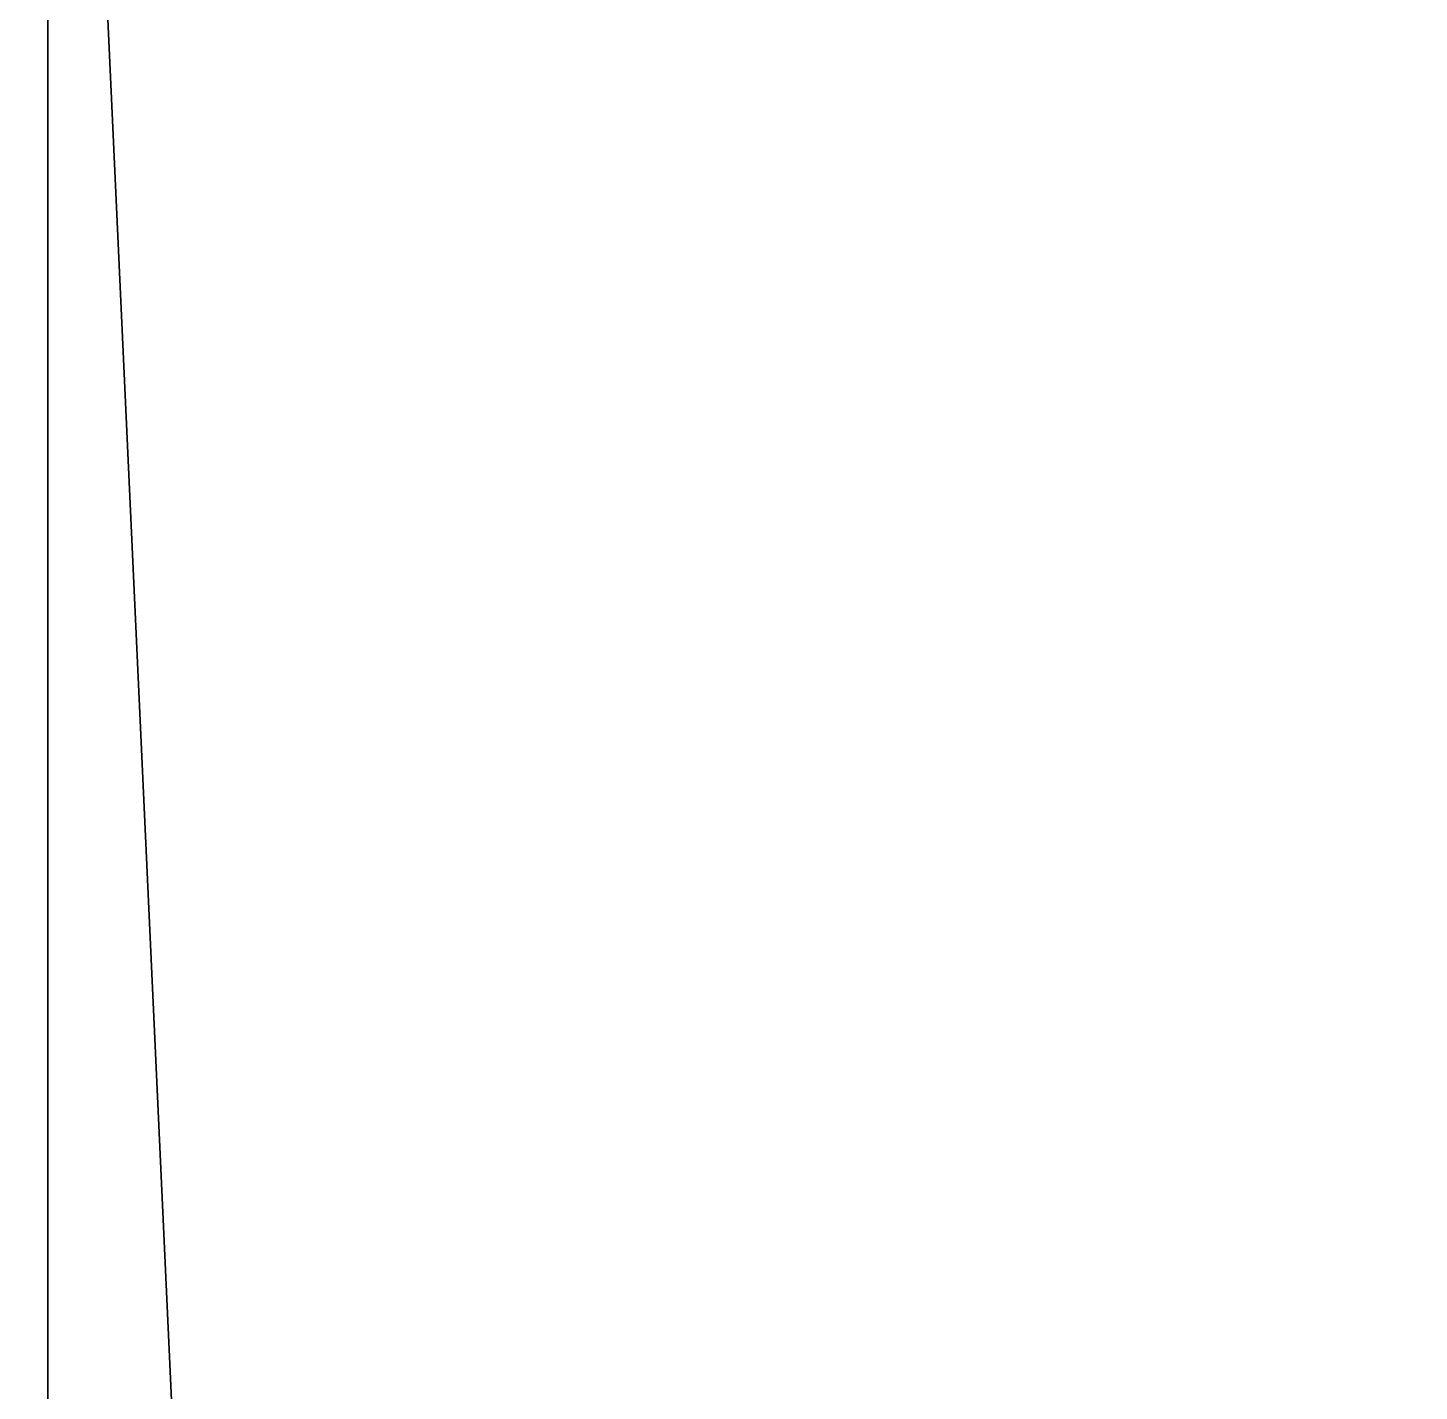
# Model space of a CAD drawing. Header units: millimetres. Extents: x 963 to 2563, y 1239 to 1839.
# Drawn here: x 1043.541818 to 1043.545719, y 1519.028844 to 1519.032667 of the extents above; entities that cross this region are included whole.
import ezdxf

# ---------------------------------------------------------------- set-up
doc = ezdxf.new("R2010")
doc.units = ezdxf.units.MM
doc.header["$LTSCALE"] = 25.4
doc.layers.get('0').update_dxf_attribs({"true_color": 0xffffff})

# ---------------------------------------------------------------- blocks, each defined once
blk = doc.blocks.new('Component#91')
at = {"color": 0}
blk.add_line((8241.693073, 16268.8600377, 795.4221743), (8241.693073, 16256.8600377, 795.4221743), dxfattribs=at)
blk.add_line((8241.693073, 16268.8600377, 795.4221743), (8241.693073, 16256.8600377, 795.4221743), dxfattribs=at)
mesh = blk.add_polyface(dxfattribs=at)
corners = [(9031.0895247, 16268.8600377, -721.7555512), (8161.0895247, 16256.8600377, -721.7555512), (8161.0895247, 16268.8600377, -721.7555512), (9031.0895247, 16256.8600377, -721.7555512)]
mesh.append_faces([[corners[k] for k in face] for face in [(0, 1, 2), (1, 0, 3)]], dxfattribs={"vtx0": -1, "color": 0})
mesh = blk.add_polyface(dxfattribs=at)
corners = [(9031.0895247, 16256.8600377, 1278.2444488), (8161.0895247, 16268.8600377, 1278.2444488), (8161.0895247, 16256.8600377, 1278.2444488), (9031.0895247, 16268.8600377, 1278.2444488)]
mesh.append_faces([[corners[k] for k in face] for face in [(0, 1, 2), (1, 0, 3)]], dxfattribs={"vtx0": -1, "color": 0})
mesh = blk.add_polyface(dxfattribs=at)
corners = [(8241.778573, 16268.8600377, 756.4151173), (8241.455573, 16256.8600377, 757.9066173), (8241.778573, 16256.8600377, 756.4151173), (8241.455573, 16268.8600377, 757.9066173)]
mesh.append_faces([[corners[k] for k in face] for face in [(0, 1, 2), (1, 0, 3)]], dxfattribs={"vtx0": -1, "color": 0})
mesh = blk.add_polyface(dxfattribs=at)
corners = [(8241.864073, 16268.8600377, 998.4004378), (8241.522073, 16256.8600377, 999.1822878), (8241.864073, 16256.8600377, 998.4004378), (8241.522073, 16268.8600377, 999.1822878)]
mesh.append_faces([[corners[k] for k in face] for face in [(0, 1, 2), (1, 0, 3)]], dxfattribs={"vtx0": -1, "color": 0})
mesh = blk.add_polyface(dxfattribs=at)
corners = [(8241.550573, 16268.8600377, 307.7959333), (8241.826073, 16256.8600377, 312.9544333), (8241.550573, 16256.8600377, 307.7959333), (8241.826073, 16268.8600377, 312.9544333)]
mesh.append_faces([[corners[k] for k in face] for face in [(0, 1, 2), (1, 0, 3)]], dxfattribs={"vtx0": -1, "color": 0})
mesh = blk.add_polyface(dxfattribs=at)
corners = [(8241.569573, 16268.8600377, 759.4171173), (8242.101573, 16256.8600377, 760.8991173), (8241.569573, 16256.8600377, 759.4171173), (8242.101573, 16268.8600377, 760.8991173)]
mesh.append_faces([[corners[k] for k in face] for face in [(0, 1, 2), (1, 0, 3)]], dxfattribs={"vtx0": -1, "color": 0})
mesh = blk.add_polyface(dxfattribs=at)
corners = [(8242.320073, 16268.8600377, 284.1503953), (8241.569573, 16256.8600377, 286.7913953), (8242.320073, 16256.8600377, 284.1503953), (8241.569573, 16268.8600377, 286.7913953)]
mesh.append_faces([[corners[k] for k in face] for face in [(0, 1, 2), (1, 0, 3)]], dxfattribs={"vtx0": -1, "color": 0})
mesh = blk.add_polyface(dxfattribs=at)
corners = [(8242.339073, 16268.8600377, 1035.4704448), (8241.579073, 16256.8600377, 1035.1388948), (8241.579073, 16268.8600377, 1035.1388948), (8242.339073, 16256.8600377, 1035.4704448)]
mesh.append_faces([[corners[k] for k in face] for face in [(0, 1, 2), (1, 0, 3)]], dxfattribs={"vtx0": -1, "color": 0})
mesh = blk.add_polyface(dxfattribs=at)
corners = [(8241.778573, 16268.8600377, 596.5583703), (8241.579073, 16256.8600377, 599.1518703), (8241.778573, 16256.8600377, 596.5583703), (8241.579073, 16268.8600377, 599.1518703)]
mesh.append_faces([[corners[k] for k in face] for face in [(0, 1, 2), (1, 0, 3)]], dxfattribs={"vtx0": -1, "color": 0})
mesh = blk.add_polyface(dxfattribs=at)
corners = [(8241.645573, 16268.8600377, 600.0733798), (8241.892573, 16256.8600377, 600.5103798), (8241.645573, 16256.8600377, 600.0733798), (8241.892573, 16268.8600377, 600.5103798)]
mesh.append_faces([[corners[k] for k in face] for face in [(0, 1, 2), (1, 0, 3)]], dxfattribs={"vtx0": -1, "color": 0})
mesh = blk.add_polyface(dxfattribs=at)
corners = [(8241.731073, 16268.8600377, -182.1388172), (8241.674073, 16256.8600377, -161.7802887), (8241.731073, 16256.8600377, -182.1388172), (8241.674073, 16268.8600377, -161.7802887)]
mesh.append_faces([[corners[k] for k in face] for face in [(0, 1, 2), (1, 0, 3)]], dxfattribs={"vtx0": -1, "color": 0})
mesh = blk.add_polyface(dxfattribs=at)
corners = [(8241.683573, 16268.8600377, -39.6195987), (8241.750073, 16256.8600377, -19.2610702), (8241.683573, 16256.8600377, -39.6195987), (8241.750073, 16268.8600377, -19.2610702)]
mesh.append_faces([[corners[k] for k in face] for face in [(0, 1, 2), (1, 0, 3)]], dxfattribs={"vtx0": -1, "color": 0})
mesh = blk.add_polyface(dxfattribs=at)
corners = [(8241.731073, 16268.8600377, 794.9946743), (8241.693073, 16256.8600377, 795.4221743), (8241.731073, 16256.8600377, 794.9946743), (8241.693073, 16268.8600377, 795.4221743)]
mesh.append_faces([[corners[k] for k in face] for face in [(0, 1, 2), (1, 0, 3)]], dxfattribs={"vtx0": -1, "color": 0})
mesh = blk.add_polyface(dxfattribs=at)
corners = [(8241.693073, 16268.8600377, 795.4221743), (8242.244073, 16256.8600377, 807.8453433), (8241.693073, 16256.8600377, 795.4221743), (8242.244073, 16268.8600377, 807.8453433)]
mesh.append_faces([[corners[k] for k in face] for face in [(0, 1, 2), (1, 0, 3)]], dxfattribs={"vtx0": -1, "color": 0})
blk = doc.blocks.new('export.dwg#1')
at = {"color": 0}
blk.add_blockref('Component#91', (-8161.0895247, -15988.8600377, 746.7555512), dxfattribs=at)

msp = doc.modelspace()

# ---------------------------------------------------------------- block references
at = {"color": 0}
msp.add_blockref('export.dwg#1', (962.9383259, 1239.0363659), dxfattribs=at)

doc.saveas('drawing.dxf')
